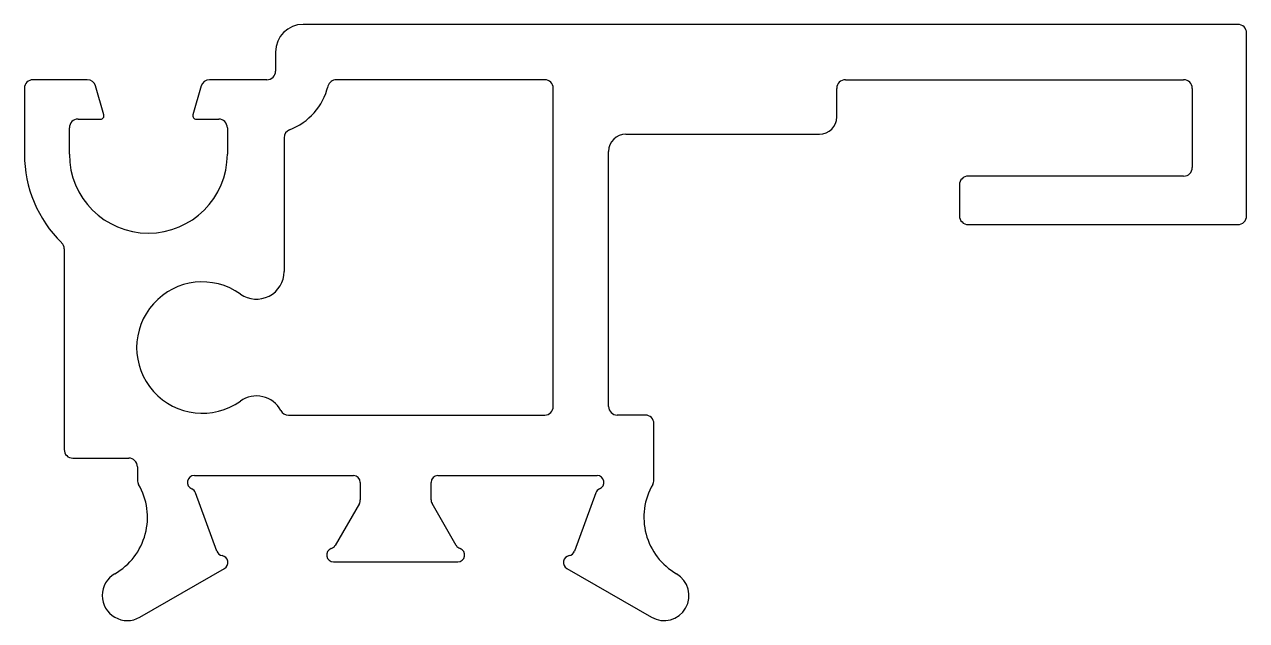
# Model space of a CAD drawing. Header units: inches. Extents: x -11.6 to 23.7, y 0.3 to 17.5.
import ezdxf

# ---------------------------------------------------------------- set-up
doc = ezdxf.new("R2010")
doc.units = ezdxf.units.IN
doc.header["$MEASUREMENT"] = 0
doc.layers.add('BEAD', color=152, linetype='Continuous')

msp = doc.modelspace()

# ---------------------------------------------------------------- linework, layer by layer
at = {"layer": 'BEAD', "color": 7, "lineweight": -2}
for p, q in [((23.489, 17.513), (-3.55, 17.513)), ((23.739, 11.973), (23.739, 17.263)), ((-4.351, 16.713), (-4.351, 16.163)), ((-9.798, 15.913), (-11.366, 15.913)), ((-4.601, 15.913), (-6.263, 15.913)), ((12.135, 15.913), (21.919, 15.913)), ((-11.616, 15.663), (-11.616, 13.758)), ((-9.318, 14.901), (-9.558, 15.732)), ((-6.503, 15.732), (-6.744, 14.901)), ((11.885, 14.838), (11.885, 15.663)), ((22.169, 15.663), (22.169, 13.373)), ((-10.316, 13.758), (-10.316, 14.523)), ((-10.066, 14.773), (-9.414, 14.773)), ((-6.647, 14.773), (-5.996, 14.773)), ((-5.746, 14.523), (-5.746, 13.758)), ((5.784, 14.338), (11.385, 14.338)), ((5.284, 6.46), (5.284, 13.838)), ((21.919, 13.123), (15.684, 13.123)), ((15.434, 12.873), (15.434, 11.973)), ((15.684, 11.723), (23.489, 11.723)), ((-10.466, 11.019), (-10.466, 5.213)), ((6.345, 6.21), (5.534, 6.21)), ((6.595, 4.328), (6.595, 5.96)), ((-10.216, 4.963), (-8.597, 4.963)), ((-8.347, 4.713), (-8.347, 4.328)), ((-6.7, 4.46), (-2.1, 4.46)), ((-1.9, 4.26), (-1.9, 3.755)), ((0.148, 3.755), (0.148, 4.26)), ((0.348, 4.46), (4.948, 4.46)), ((-6.05, 2.273), (-6.663, 3.957)), ((4.91, 3.957), (4.297, 2.273)), ((-1.927, 3.653), (-2.628, 2.44)), ((0.875, 2.44), (0.175, 3.653)), ((-8.275, 0.361), (-5.83, 1.772)), ((-2.674, 1.96), (0.921, 1.96)), ((4.078, 1.772), (6.523, 0.361))]:
    msp.add_line(p, q, dxfattribs=at)
at = {"layer": 'BEAD', "color": 7, "lineweight": -2, "ltscale": 0.025}
for p, q in [((3.434, 15.913), (-2.592, 15.913)), ((3.684, 6.46), (3.684, 15.663)), ((-4.104, 14.232), (-4.104, 10.363)), ((-3.979, 6.21), (3.434, 6.21))]:
    msp.add_line(p, q, dxfattribs=at)
at = {"layer": 'BEAD', "color": 7, "lineweight": -2}
for centre, radius, start, end in [((-3.551, 16.713), 0.8, 90, 180), ((23.489, 17.263), 0.25, 360, 90), ((-11.366, 15.663), 0.25, 90, 180), ((-9.798, 15.663), 0.25, 16.1444, 90), ((-6.263, 15.663), 0.25, 90, 163.8556), ((-4.601, 16.163), 0.25, 270, 0), ((12.135, 15.663), 0.25, 90, 180), ((21.919, 15.663), 0.25, 0, 90), ((-9.414, 14.873), 0.1, 270.0002, 16.1445), ((-6.647, 14.873), 0.1, 163.8555, 269.9998), ((-10.066, 14.523), 0.25, 90, 180), ((-5.996, 14.523), 0.25, 360, 90), ((11.385, 14.838), 0.5, 270, 360), ((5.784, 13.838), 0.5, 90, 180), ((-8.031, 13.758), 3.585, 180, 225.5625), ((-8.031, 13.758), 2.285, 180, 0), ((15.684, 12.873), 0.25, 90, 180), ((21.919, 13.373), 0.25, 270, 0), ((15.684, 11.973), 0.25, 180, 270), ((23.489, 11.973), 0.25, 270, 0), ((-10.716, 11.019), 0.25, 0.0002, 45.5626), ((5.534, 6.46), 0.25, 180, 270), ((6.345, 5.96), 0.25, 0, 90), ((-10.216, 5.213), 0.25, 180, 270), ((-8.597, 4.713), 0.25, 360, 90), ((-8.097, 4.328), 0.25, 180, 210.2427), ((-6.7, 4.26), 0.2, 90, 247.6528), ((-2.1, 4.26), 0.2, 360, 90), ((0.348, 4.26), 0.2, 90, 180), ((4.948, 4.26), 0.2, 292.3472, 90), ((6.345, 4.328), 0.25, 329.7573, 360), ((-9.944, 3.251), 1.888, 300, 30.2427), ((-6.854, 3.887), 0.203, 20, 67.6528), ((5.101, 3.887), 0.203, 112.3472, 160), ((8.192, 3.251), 1.888, 149.7573, 240), ((-2.103, 3.755), 0.203, 330, 360), ((0.351, 3.755), 0.203, 180, 210), ((-5.859, 2.342), 0.203, 200, 259.7371), ((-5.93, 1.945), 0.2, 300, 79.7371), ((-2.674, 2.16), 0.2, 108.7625, 270), ((-2.804, 2.542), 0.203, 288.7625, 330), ((1.051, 2.542), 0.203, 210, 251.2375), ((0.921, 2.16), 0.2, 270, 71.2375), ((4.178, 1.945), 0.2, 100.2629, 240), ((4.106, 2.342), 0.203, 280.2629, 340), ((-8.638, 0.989), 0.725, 120, 300), ((6.885, 0.989), 0.725, 240, 60)]:
    msp.add_arc(centre, radius, start, end, dxfattribs=at)
at = {"layer": 'BEAD', "color": 7, "lineweight": -2, "ltscale": 0.025}
for centre, radius, start, end in [((-2.592, 15.663), 0.25, 90, 166.0222), ((3.434, 15.663), 0.25, 0, 90), ((-4.6, 16.163), 1.82, 291.1467, 346.0222), ((-3.854, 14.232), 0.25, 111.1466, 180), ((-4.904, 10.363), 0.8, 234.569, 0), ((-6.469, 8.163), 1.9, 54.5691, 305.4309), ((-4.904, 5.963), 0.8, 28.2709, 125.4309), ((3.434, 6.46), 0.25, 270, 0), ((-3.979, 6.46), 0.25, 208.2709, 270)]:
    msp.add_arc(centre, radius, start, end, dxfattribs=at)

doc.saveas('drawing.dxf')
